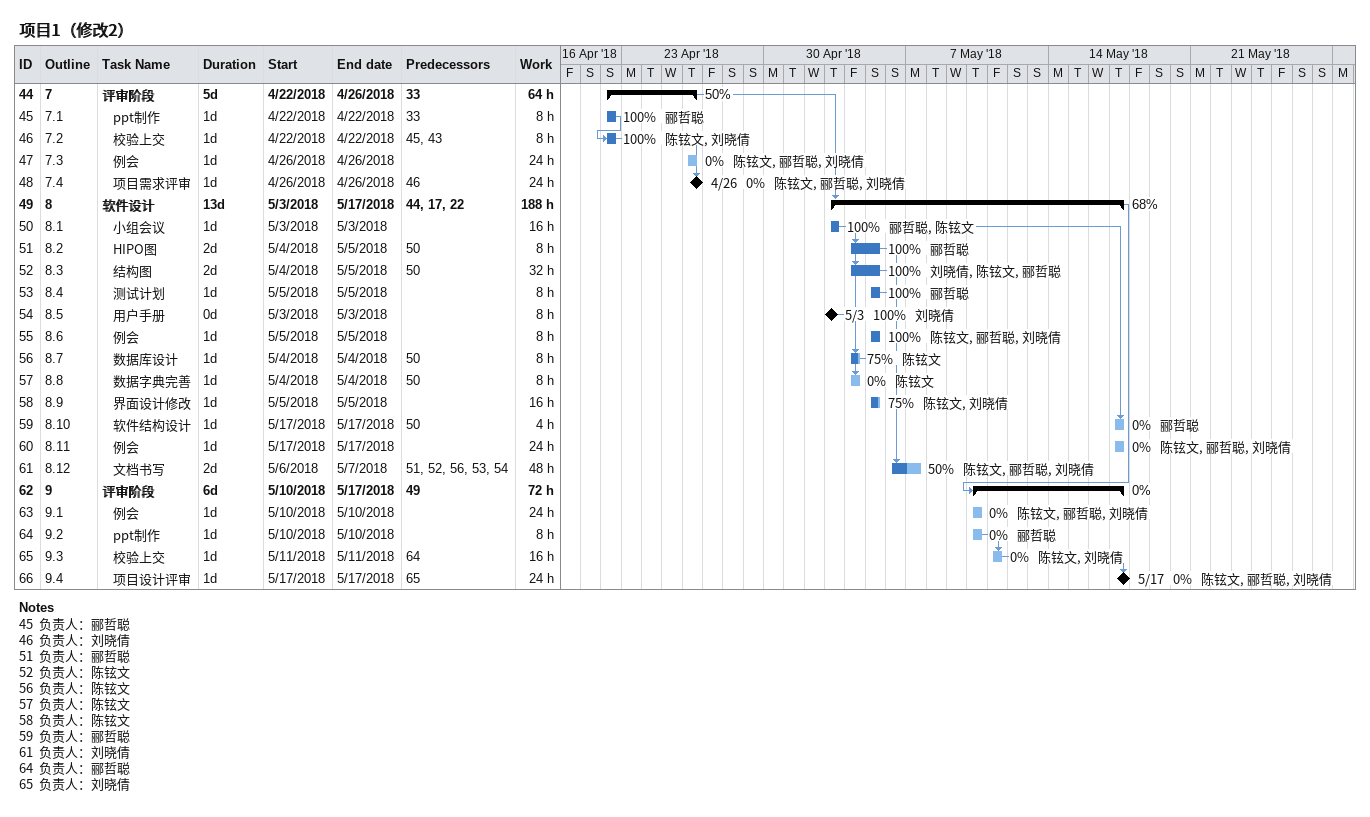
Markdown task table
项目1（修改2）

| ID | WBS | Task | Duration | Start | Finish | Predecessors | Resources | % complete | Work (h) |
|---|---|---|---|---|---|---|---|---|---|
| 44 | 7 | **评审阶段** | 5d | 2018-04-22 | 2018-04-26 | 33 |  | 50 | 64 |
| 45 | 7.1 | ppt制作 | 1d | 2018-04-22 | 2018-04-22 | 33 | 郦哲聪 | 100 | 8 |
| 46 | 7.2 | 校验上交 | 1d | 2018-04-22 | 2018-04-22 | 45, 43 | 陈铉文, 刘晓倩 | 100 | 8 |
| 47 | 7.3 | 例会 | 1d | 2018-04-26 | 2018-04-26 |  | 陈铉文, 郦哲聪, 刘晓倩 | 0 | 24 |
| 48 | 7.4 | 项目需求评审 | 1d | 2018-04-26 | 2018-04-26 | 46 | 陈铉文, 郦哲聪, 刘晓倩 | 0 | 24 |
| 49 | 8 | **软件设计** | 13d | 2018-05-03 | 2018-05-17 | 44, 17, 22 |  | 68 | 188 |
| 50 | 8.1 | 小组会议 | 1d | 2018-05-03 | 2018-05-03 |  | 郦哲聪, 陈铉文 | 100 | 16 |
| 51 | 8.2 | HIPO图 | 2d | 2018-05-04 | 2018-05-05 | 50 | 郦哲聪 | 100 | 8 |
| 52 | 8.3 | 结构图 | 2d | 2018-05-04 | 2018-05-05 | 50 | 刘晓倩, 陈铉文, 郦哲聪 | 100 | 32 |
| 53 | 8.4 | 测试计划 | 1d | 2018-05-05 | 2018-05-05 |  | 郦哲聪 | 100 | 8 |
| 54 | 8.5 | 用户手册 | 0d | 2018-05-03 | 2018-05-03 |  | 刘晓倩 | 100 | 8 |
| 55 | 8.6 | 例会 | 1d | 2018-05-05 | 2018-05-05 |  | 陈铉文, 郦哲聪, 刘晓倩 | 100 | 8 |
| 56 | 8.7 | 数据库设计 | 1d | 2018-05-04 | 2018-05-04 | 50 | 陈铉文 | 75 | 8 |
| 57 | 8.8 | 数据字典完善 | 1d | 2018-05-04 | 2018-05-04 | 50 | 陈铉文 | 0 | 8 |
| 58 | 8.9 | 界面设计修改 | 1d | 2018-05-05 | 2018-05-05 |  | 陈铉文, 刘晓倩 | 75 | 16 |
| 59 | 8.10 | 软件结构设计 | 1d | 2018-05-17 | 2018-05-17 | 50 | 郦哲聪 | 0 | 4 |
| 60 | 8.11 | 例会 | 1d | 2018-05-17 | 2018-05-17 |  | 陈铉文, 郦哲聪, 刘晓倩 | 0 | 24 |
| 61 | 8.12 | 文档书写 | 2d | 2018-05-06 | 2018-05-07 | 51, 52, 56, 53, 54 | 陈铉文, 郦哲聪, 刘晓倩 | 50 | 48 |
| 62 | 9 | **评审阶段** | 6d | 2018-05-10 | 2018-05-17 | 49 |  | 0 | 72 |
| 63 | 9.1 | 例会 | 1d | 2018-05-10 | 2018-05-10 |  | 陈铉文, 郦哲聪, 刘晓倩 | 0 | 24 |
| 64 | 9.2 | ppt制作 | 1d | 2018-05-10 | 2018-05-10 |  | 郦哲聪 | 0 | 8 |
| 65 | 9.3 | 校验上交 | 1d | 2018-05-11 | 2018-05-11 | 64 | 陈铉文, 刘晓倩 | 0 | 16 |
| 66 | 9.4 | 项目设计评审 | 1d | 2018-05-17 | 2018-05-17 | 65 | 陈铉文, 郦哲聪, 刘晓倩 | 0 | 24 |

Notes
- 45: 负责人：郦哲聪
- 46: 负责人：刘晓倩
- 51: 负责人：郦哲聪
- 52: 负责人：陈铉文
- 56: 负责人：陈铉文
- 57: 负责人：陈铉文
- 58: 负责人：陈铉文
- 59: 负责人：郦哲聪
- 61: 负责人：刘晓倩
- 64: 负责人：郦哲聪
- 65: 负责人：刘晓倩
